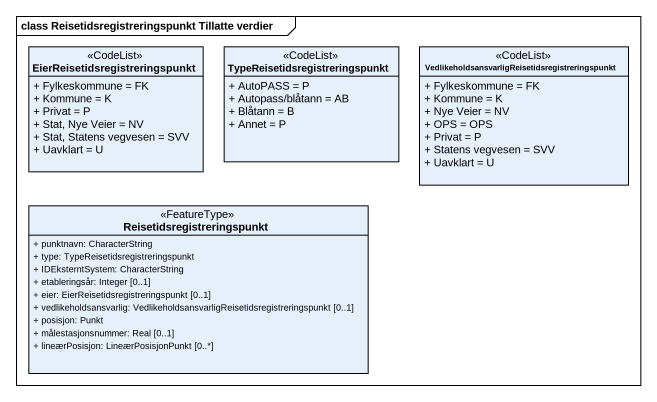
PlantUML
@startuml
mainframe class Reisetidsregistreringspunkt Tillatte verdier
hide circle
hide empty members
skinparam classAttributeIconSize 0
class "EierReisetidsregistreringspunkt" as EierReisetidsregistreringspu <<CodeList>> {
  + Fylkeskommune = FK
  + Kommune = K
  + Privat = P
  + Stat, Nye Veier = NV
  + Stat, Statens vegvesen = SVV
  + Uavklart = U
}
class "TypeReisetidsregistreringspunkt" as TypeReisetidsregistreringspu <<CodeList>> {
  + AutoPASS = P
  + Autopass/blåtann = AB
  + Blåtann = B
  + Annet = P
}
class "VedlikeholdsansvarligReisetidsregistreringspunkt" as VedlikeholdsansvarligReiseti <<CodeList>> {
  + Fylkeskommune = FK
  + Kommune = K
  + Nye Veier = NV
  + OPS = OPS
  + Privat = P
  + Statens vegvesen = SVV
  + Uavklart = U
}
class Reisetidsregistreringspunkt <<FeatureType>> {
  + punktnavn: CharacterString
  + type: TypeReisetidsregistreringspunkt
  + IDEksterntSystem: CharacterString
  + etableringsår: Integer [0..1]
  + eier: EierReisetidsregistreringspunkt [0..1]
  + vedlikeholdsansvarlig: VedlikeholdsansvarligReisetidsregistreringspunkt [0..1]
  + posisjon: Punkt
  + målestasjonsnummer: Real [0..1]
  + lineærPosisjon: LineærPosisjonPunkt [0..*]
}
@enduml
